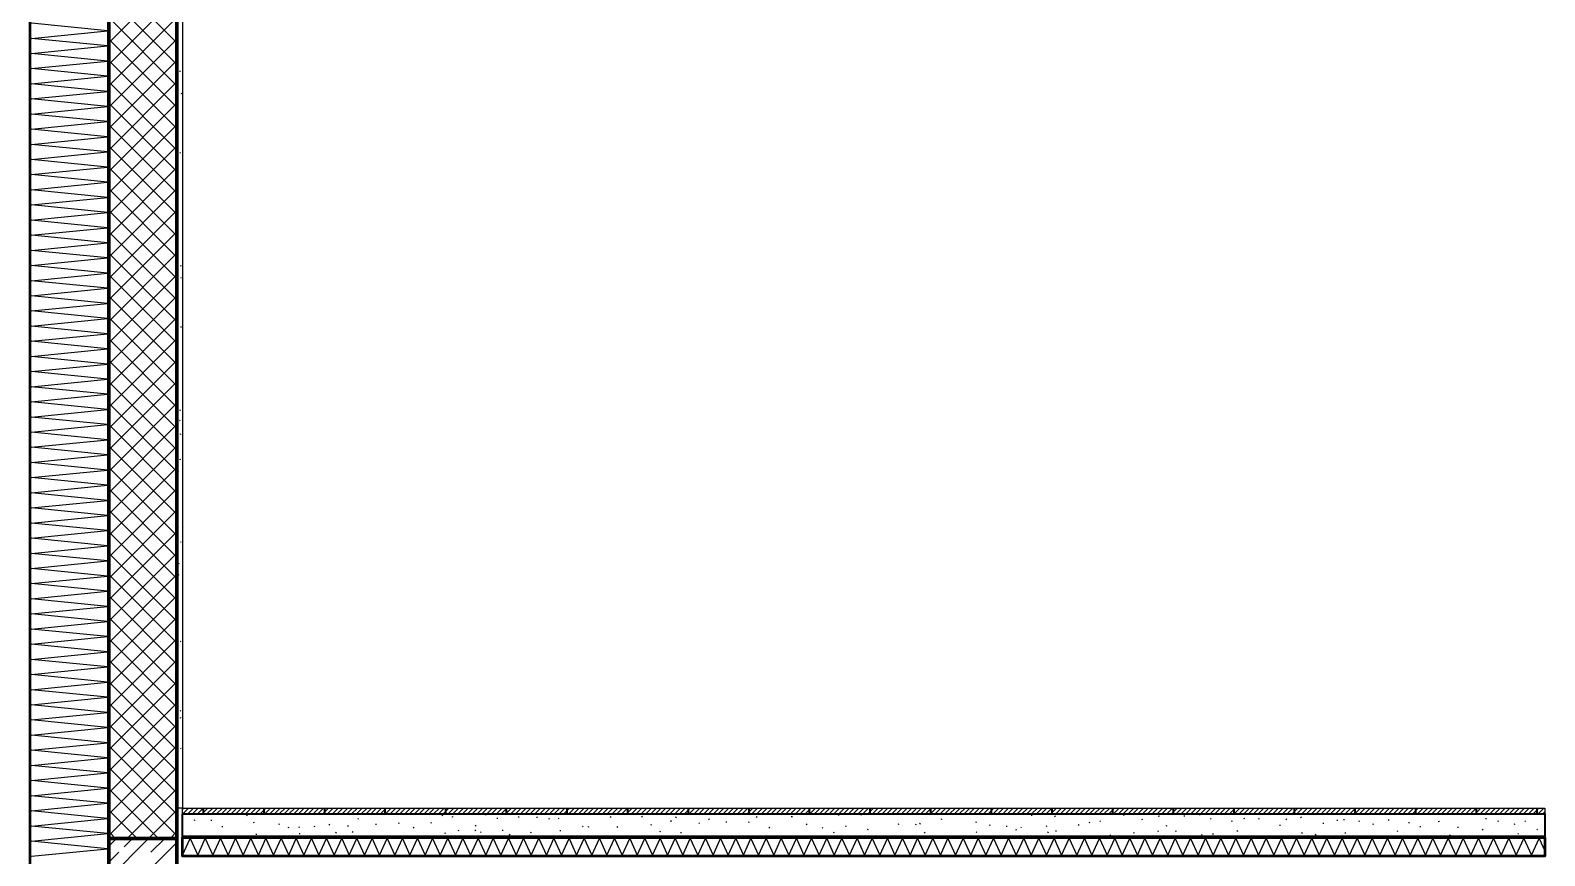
# Model space of a CAD drawing. Header units: metres. Extents: x -4 to 32.3, y -2.1 to 8.5.
# Drawn here: x 28.275 to 32.272, y 3.025 to 5.204 of the extents above; entities that cross this region are included whole.
import ezdxf

# ---------------------------------------------------------------- set-up
doc = ezdxf.new("R2010")
doc.units = ezdxf.units.M
doc.linetypes.add('KRESKOWA_3_1', pattern=[4, 3, -1])
for name, color, linetype, lineweight in [('A-IZOL-WODNA', 5, 'Continuous', 100), ('A-KRESKOWANIE', 8, 'Continuous', 18), ('A-SCIANY-IZOL', 4, 'Continuous', 35), ('A-SCIANY-KONSTR', 7, 'Continuous', 50), ('A-SCIANY-WYK', 8, 'Continuous', 18), ('A-WARSTWY', 8, 'Continuous', 25)]:
    doc.layers.add(name, color=color, linetype=linetype, lineweight=lineweight)

msp = doc.modelspace()

# ---------------------------------------------------------------- linework, layer by layer
at = {"layer": 'A-IZOL-WODNA', "linetype": 'KRESKOWA_3_1', "lineweight": 35, "ltscale": 0.02, "flags": 128}
msp.add_lwpolyline([(28.6765, 3.074), (32.2715, 3.074)], dxfattribs=at)
at = {"layer": 'A-KRESKOWANIE', "lineweight": 25, "ltscale": 0.02}
for points in [[(28.4815, 5.1709), (28.6615, 5.3509)], [(28.6615, 5.1709), (28.4815, 5.3509)], [(28.4815, 5.1143), (28.6615, 5.2943)], [(28.6615, 5.1143), (28.4815, 5.2943)], [(28.4815, 5.0577), (28.6615, 5.2377)], [(28.6615, 5.0577), (28.4815, 5.2377)], [(28.2775, 3.023), (28.4785, 3.043), (28.2775, 3.063), (28.4785, 3.083), (28.2775, 3.103), (28.4785, 3.123), (28.2775, 3.143), (28.4785, 3.163), (28.2775, 3.183), (28.4785, 3.203), (28.2775, 3.223), (28.4785, 3.243), (28.2775, 3.263), (28.4785, 3.283), (28.2775, 3.303), (28.4785, 3.323), (28.2775, 3.343), (28.4785, 3.363), (28.2775, 3.383), (28.4785, 3.403), (28.2775, 3.423), (28.4785, 3.443), (28.2775, 3.463), (28.4785, 3.483), (28.2775, 3.503), (28.4785, 3.523), (28.2775, 3.543), (28.4785, 3.563), (28.2775, 3.583), (28.4785, 3.603), (28.2775, 3.623), (28.4785, 3.643), (28.2775, 3.663), (28.4785, 3.683), (28.2775, 3.703), (28.4785, 3.723), (28.2775, 3.743), (28.4785, 3.763), (28.2775, 3.783), (28.4785, 3.803), (28.2775, 3.823), (28.4785, 3.843), (28.2775, 3.863), (28.4785, 3.883), (28.2775, 3.903), (28.4785, 3.923), (28.2775, 3.943), (28.4785, 3.963), (28.2775, 3.983), (28.4785, 4.003), (28.2775, 4.023), (28.4785, 4.043), (28.2775, 4.063), (28.4785, 4.083), (28.2775, 4.103), (28.4785, 4.123), (28.2775, 4.143), (28.4785, 4.163), (28.2775, 4.183), (28.4785, 4.203), (28.2775, 4.223), (28.4785, 4.243), (28.2775, 4.263), (28.4785, 4.283), (28.2775, 4.303), (28.4785, 4.323), (28.2775, 4.343), (28.4785, 4.363), (28.2775, 4.383), (28.4785, 4.403), (28.2775, 4.423), (28.4785, 4.443), (28.2775, 4.463), (28.4785, 4.483), (28.2775, 4.503), (28.4785, 4.523), (28.2775, 4.543), (28.4785, 4.563), (28.2775, 4.583), (28.4785, 4.603), (28.2775, 4.623), (28.4785, 4.643), (28.2775, 4.663), (28.4785, 4.683), (28.2775, 4.703), (28.4785, 4.723), (28.2775, 4.743), (28.4785, 4.763), (28.2775, 4.783), (28.4785, 4.803), (28.2775, 4.823), (28.4785, 4.843), (28.2775, 4.863), (28.4785, 4.883), (28.2775, 4.903), (28.4785, 4.923), (28.2775, 4.943), (28.4785, 4.963), (28.2775, 4.983), (28.4785, 5.003), (28.2775, 5.023), (28.4785, 5.043), (28.2775, 5.063), (28.4785, 5.083), (28.2775, 5.103), (28.4785, 5.123), (28.2775, 5.143), (28.4785, 5.163), (28.2775, 5.183), (28.4785, 5.203), (28.2775, 5.223)], [(28.4815, 5.0012), (28.6615, 5.1812)], [(28.6615, 5.0012), (28.4815, 5.1812)], [(28.4815, 4.9446), (28.6615, 5.1246)], [(28.6615, 4.9446), (28.4815, 5.1246)], [(28.6686, 5.096), (28.6709, 5.0966)], [(28.4815, 4.888), (28.6615, 5.068)], [(28.6615, 4.888), (28.4815, 5.068)], [(28.6727, 5.0371), (28.675, 5.0379)], [(28.4815, 4.8315), (28.6615, 5.0115)], [(28.6615, 4.8315), (28.4815, 5.0115)], [(28.4815, 4.7749), (28.6615, 4.9549)], [(28.6615, 4.7749), (28.4815, 4.9549)], [(28.4815, 4.7183), (28.6615, 4.8983)], [(28.6615, 4.7183), (28.4815, 4.8983)], [(28.6691, 4.8802), (28.6711, 4.8815)], [(28.4815, 4.6618), (28.6615, 4.8418)], [(28.6615, 4.6618), (28.4815, 4.8418)], [(28.4815, 4.6052), (28.6615, 4.7852)], [(28.6615, 4.6052), (28.4815, 4.7852)], [(28.4815, 4.5486), (28.6615, 4.7286)], [(28.6615, 4.5486), (28.4815, 4.7286)], [(28.4815, 4.4921), (28.6615, 4.6721)], [(28.6615, 4.4921), (28.4815, 4.6721)], [(28.4815, 4.4355), (28.6615, 4.6155)], [(28.6615, 4.4355), (28.4815, 4.6155)], [(28.4815, 4.3789), (28.6615, 4.5589)], [(28.6615, 4.3789), (28.4815, 4.5589)], [(28.6713, 4.5819), (28.6736, 4.5827)], [(28.6716, 4.5509), (28.6739, 4.5514)], [(28.4815, 4.3223), (28.6615, 4.5023)], [(28.6615, 4.3223), (28.4815, 4.5023)], [(28.4815, 4.2658), (28.6615, 4.4458)], [(28.6615, 4.2658), (28.4815, 4.4458)], [(28.6711, 4.4209), (28.6734, 4.4216)], [(28.4815, 4.2092), (28.6615, 4.3892)], [(28.6615, 4.2092), (28.4815, 4.3892)], [(28.4815, 4.1526), (28.6615, 4.3326)], [(28.6615, 4.1526), (28.4815, 4.3326)], [(28.4815, 4.0961), (28.6615, 4.2761)], [(28.6615, 4.0961), (28.4815, 4.2761)], [(28.4815, 4.0395), (28.6615, 4.2195)], [(28.6615, 4.0395), (28.4815, 4.2195)], [(28.6696, 4.2013), (28.6719, 4.2018)], [(28.4815, 3.9829), (28.6615, 4.1629)], [(28.6615, 3.9829), (28.4815, 4.1629)], [(28.6682, 4.1733), (28.67, 4.175)], [(28.6701, 4.1379), (28.6724, 4.1382)], [(28.4815, 3.9264), (28.6615, 4.1064)], [(28.6615, 3.9264), (28.4815, 4.1064)], [(28.4815, 3.8698), (28.6615, 4.0498)], [(28.6615, 3.8698), (28.4815, 4.0498)], [(28.6663, 4.0383), (28.6641, 4.0393)], [(28.6693, 4.0709), (28.6714, 4.0721)], [(28.4815, 3.8132), (28.6615, 3.9932)], [(28.6615, 3.8132), (28.4815, 3.9932)], [(28.6651, 3.9837), (28.6627, 3.9841)], [(28.4815, 3.7567), (28.6615, 3.9367)], [(28.6615, 3.7567), (28.4815, 3.9367)], [(28.4815, 3.7001), (28.6615, 3.8801)], [(28.6615, 3.7001), (28.4815, 3.8801)], [(28.6656, 3.8912), (28.6642, 3.8931)], [(28.6714, 3.8527), (28.6728, 3.8547)], [(28.4815, 3.6435), (28.6615, 3.8235)], [(28.6615, 3.6435), (28.4815, 3.8235)], [(28.4815, 3.587), (28.6615, 3.767)], [(28.6615, 3.587), (28.4815, 3.767)], [(28.665, 3.7666), (28.6673, 3.7675)], [(28.6679, 3.7956), (28.6655, 3.796)], [(28.4815, 3.5304), (28.6615, 3.7104)], [(28.6615, 3.5304), (28.4815, 3.7104)], [(28.4815, 3.4738), (28.6615, 3.6538)], [(28.6615, 3.4738), (28.4815, 3.6538)], [(28.4815, 3.4172), (28.6615, 3.5972)], [(28.6615, 3.4172), (28.4815, 3.5972)], [(28.6711, 3.5899), (28.6728, 3.5915)], [(28.4815, 3.3607), (28.6615, 3.5407)], [(28.6615, 3.3607), (28.4815, 3.5407)], [(28.4815, 3.3041), (28.6615, 3.4841)], [(28.6615, 3.3041), (28.4815, 3.4841)], [(28.4815, 3.2475), (28.6615, 3.4275)], [(28.6615, 3.2475), (28.4815, 3.4275)], [(28.6701, 3.4065), (28.6722, 3.4077)], [(28.4815, 3.191), (28.6615, 3.371)], [(28.6615, 3.191), (28.4815, 3.371)], [(28.6712, 3.3879), (28.6718, 3.3902)], [(28.4815, 3.1344), (28.6615, 3.3144)], [(28.6615, 3.1344), (28.4815, 3.3144)], [(28.6728, 3.3064), (28.6718, 3.3085)], [(28.4815, 3.0778), (28.6615, 3.2578)], [(28.6615, 3.0778), (28.4815, 3.2578)], [(28.6128, 3.07), (28.4815, 3.2013)], [(28.5302, 3.07), (28.6615, 3.2013)], [(28.5562, 3.07), (28.4815, 3.1447)], [(28.5868, 3.07), (28.6615, 3.1447)], [(28.6765, 3.147), (28.6795, 3.15)], [(28.6773, 3.135), (28.6923, 3.15)], [(28.69, 3.135), (28.705, 3.15)], [(28.7027, 3.135), (28.7177, 3.15)], [(28.7069, 3.1182), (28.7094, 3.1194)], [(28.7154, 3.135), (28.7304, 3.15)], [(28.7282, 3.135), (28.7432, 3.15)], [(28.7409, 3.135), (28.7559, 3.15)], [(28.7527, 3.1166), (28.7525, 3.1194)], [(28.7536, 3.135), (28.7686, 3.15)], [(28.7664, 3.135), (28.7814, 3.15)], [(28.7791, 3.135), (28.7941, 3.15)], [(28.7918, 3.135), (28.8068, 3.15)], [(28.8045, 3.135), (28.8195, 3.15)], [(28.8173, 3.135), (28.8323, 3.15)], [(28.83, 3.135), (28.845, 3.15)], [(28.8427, 3.135), (28.8577, 3.15)], [(28.8476, 3.13), (28.8458, 3.1322)], [(28.8555, 3.135), (28.8705, 3.15)], [(28.8682, 3.135), (28.8832, 3.15)], [(28.8809, 3.135), (28.8959, 3.15)], [(28.8936, 3.135), (28.9086, 3.15)], [(28.9064, 3.135), (28.9214, 3.15)], [(28.9191, 3.135), (28.9341, 3.15)], [(28.9318, 3.135), (28.9468, 3.15)], [(28.9445, 3.135), (28.9595, 3.15)], [(28.9573, 3.135), (28.9723, 3.15)], [(28.97, 3.135), (28.985, 3.15)], [(28.9827, 3.135), (28.9977, 3.15)], [(28.9955, 3.135), (29.0105, 3.15)], [(29.0082, 3.135), (29.0232, 3.15)], [(29.0209, 3.135), (29.0359, 3.15)], [(29.0336, 3.135), (29.0486, 3.15)], [(29.0464, 3.135), (29.0614, 3.15)], [(29.0591, 3.135), (29.0741, 3.15)], [(29.0718, 3.135), (29.0868, 3.15)], [(29.0846, 3.135), (29.0996, 3.15)], [(29.0973, 3.135), (29.1123, 3.15)], [(29.11, 3.135), (29.125, 3.15)], [(29.1227, 3.135), (29.1377, 3.15)], [(29.1355, 3.135), (29.1505, 3.15)], [(29.139, 3.1209), (29.1407, 3.1232)], [(29.1482, 3.135), (29.1632, 3.15)], [(29.1609, 3.135), (29.1759, 3.15)], [(29.1737, 3.135), (29.1887, 3.15)], [(29.1864, 3.135), (29.2014, 3.15)], [(29.1991, 3.135), (29.2141, 3.15)], [(29.2118, 3.135), (29.2268, 3.15)], [(29.2246, 3.135), (29.2396, 3.15)], [(29.2373, 3.135), (29.2523, 3.15)], [(29.25, 3.135), (29.265, 3.15)], [(29.2627, 3.135), (29.2777, 3.15)], [(29.2755, 3.135), (29.2905, 3.15)], [(29.2882, 3.135), (29.3032, 3.15)], [(29.3009, 3.135), (29.3159, 3.15)], [(29.3137, 3.135), (29.3287, 3.15)], [(29.3264, 3.135), (29.3414, 3.15)], [(29.3391, 3.135), (29.3541, 3.15)], [(29.3518, 3.135), (29.3668, 3.15)], [(29.3632, 3.13), (29.3608, 3.1315)], [(29.3646, 3.135), (29.3796, 3.15)], [(29.3773, 3.135), (29.3923, 3.15)], [(29.389, 3.1262), (29.3893, 3.129)], [(29.39, 3.135), (29.405, 3.15)], [(29.4028, 3.135), (29.4178, 3.15)], [(29.4155, 3.135), (29.4305, 3.15)], [(29.4282, 3.135), (29.4432, 3.15)], [(29.4409, 3.135), (29.4559, 3.15)], [(29.4537, 3.135), (29.4687, 3.15)], [(29.4664, 3.135), (29.4814, 3.15)], [(29.4758, 3.1314), (29.4776, 3.1336)], [(29.4791, 3.135), (29.4941, 3.15)], [(29.4918, 3.135), (29.5068, 3.15)], [(29.5046, 3.135), (29.5196, 3.15)], [(29.5076, 3.1222), (29.5079, 3.125)], [(29.5173, 3.135), (29.5323, 3.15)], [(29.53, 3.135), (29.545, 3.15)], [(29.5428, 3.135), (29.5578, 3.15)], [(29.5555, 3.135), (29.5705, 3.15)], [(29.5621, 3.1274), (29.5649, 3.1274)], [(29.5682, 3.135), (29.5832, 3.15)], [(29.5809, 3.135), (29.5959, 3.15)], [(29.5937, 3.135), (29.6087, 3.15)], [(29.6064, 3.135), (29.6214, 3.15)], [(29.6127, 3.1245), (29.6121, 3.1273)], [(29.6191, 3.135), (29.6341, 3.15)], [(29.6319, 3.135), (29.6469, 3.15)], [(29.6443, 3.1207), (29.6445, 3.1235)], [(29.6446, 3.135), (29.6596, 3.15)], [(29.6573, 3.135), (29.6723, 3.15)], [(29.6706, 3.1217), (29.6682, 3.1231)], [(29.67, 3.135), (29.685, 3.15)], [(29.6828, 3.135), (29.6978, 3.15)], [(29.6955, 3.135), (29.7105, 3.15)], [(29.7082, 3.135), (29.7232, 3.15)], [(29.721, 3.135), (29.736, 3.15)], [(29.7337, 3.135), (29.7487, 3.15)], [(29.7464, 3.135), (29.7614, 3.15)], [(29.7591, 3.135), (29.7741, 3.15)], [(29.7719, 3.135), (29.7869, 3.15)], [(29.7846, 3.135), (29.7996, 3.15)], [(29.7973, 3.135), (29.8123, 3.15)], [(29.8075, 3.1255), (29.8051, 3.127)], [(29.81, 3.135), (29.825, 3.15)], [(29.8228, 3.135), (29.8378, 3.15)], [(29.8355, 3.135), (29.8505, 3.15)], [(29.8482, 3.135), (29.8632, 3.15)], [(29.861, 3.135), (29.876, 3.15)], [(29.8737, 3.135), (29.8887, 3.15)], [(29.8864, 3.135), (29.9014, 3.15)], [(29.8904, 3.1265), (29.8886, 3.1287)], [(29.8991, 3.135), (29.9141, 3.15)], [(29.9119, 3.135), (29.9269, 3.15)], [(29.9246, 3.135), (29.9396, 3.15)], [(29.9373, 3.135), (29.9523, 3.15)], [(29.9501, 3.135), (29.9651, 3.15)], [(29.9628, 3.135), (29.9778, 3.15)], [(29.9755, 3.135), (29.9905, 3.15)], [(29.9787, 3.125), (29.9799, 3.1276)], [(29.9882, 3.135), (30.0032, 3.15)], [(30.001, 3.135), (30.016, 3.15)], [(30.0137, 3.135), (30.0287, 3.15)], [(30.0264, 3.135), (30.0414, 3.15)], [(30.0392, 3.135), (30.0542, 3.15)], [(30.0519, 3.135), (30.0669, 3.15)], [(30.0646, 3.135), (30.0796, 3.15)], [(30.0668, 3.1196), (30.0655, 3.1221)], [(30.0773, 3.135), (30.0923, 3.15)], [(30.0901, 3.135), (30.1051, 3.15)], [(30.1028, 3.135), (30.1178, 3.15)], [(30.1155, 3.135), (30.1305, 3.15)], [(30.1282, 3.135), (30.1432, 3.15)], [(30.141, 3.135), (30.156, 3.15)], [(30.1537, 3.135), (30.1687, 3.15)], [(30.1664, 3.135), (30.1814, 3.15)], [(30.1792, 3.135), (30.1942, 3.15)], [(30.1913, 3.1253), (30.1926, 3.1278)], [(30.1919, 3.135), (30.2069, 3.15)], [(30.2046, 3.135), (30.2196, 3.15)], [(30.2173, 3.135), (30.2323, 3.15)], [(30.2301, 3.135), (30.2451, 3.15)], [(30.2428, 3.135), (30.2578, 3.15)], [(30.2555, 3.135), (30.2705, 3.15)], [(30.2683, 3.135), (30.2833, 3.15)], [(30.281, 3.135), (30.296, 3.15)], [(30.283, 3.128), (30.2858, 3.1283)], [(30.2937, 3.135), (30.3087, 3.15)], [(30.3064, 3.135), (30.3214, 3.15)], [(30.3192, 3.135), (30.3342, 3.15)], [(30.3319, 3.135), (30.3469, 3.15)], [(30.3446, 3.135), (30.3596, 3.15)], [(30.3573, 3.135), (30.3723, 3.15)], [(30.3701, 3.135), (30.3851, 3.15)], [(30.3828, 3.135), (30.3978, 3.15)], [(30.3955, 3.135), (30.4105, 3.15)], [(30.409, 3.1309), (30.407, 3.1328)], [(30.4083, 3.135), (30.4233, 3.15)], [(30.421, 3.135), (30.436, 3.15)], [(30.4337, 3.135), (30.4487, 3.15)], [(30.4464, 3.135), (30.4614, 3.15)], [(30.4592, 3.135), (30.4742, 3.15)], [(30.4686, 3.1304), (30.4678, 3.1331)], [(30.4719, 3.135), (30.4869, 3.15)], [(30.4846, 3.135), (30.4996, 3.15)], [(30.4974, 3.135), (30.5124, 3.15)], [(30.5101, 3.135), (30.5251, 3.15)], [(30.5228, 3.135), (30.5378, 3.15)], [(30.5355, 3.135), (30.5505, 3.15)], [(30.5483, 3.135), (30.5633, 3.15)], [(30.561, 3.135), (30.576, 3.15)], [(30.5737, 3.135), (30.5887, 3.15)], [(30.5865, 3.135), (30.6015, 3.15)], [(30.5992, 3.135), (30.6142, 3.15)], [(30.6119, 3.135), (30.6269, 3.15)], [(30.6246, 3.135), (30.6396, 3.15)], [(30.6374, 3.135), (30.6524, 3.15)], [(30.6501, 3.135), (30.6651, 3.15)], [(30.6628, 3.135), (30.6778, 3.15)], [(30.6755, 3.135), (30.6905, 3.15)], [(30.679, 3.1213), (30.6816, 3.1222)], [(30.6883, 3.135), (30.7033, 3.15)], [(30.701, 3.135), (30.716, 3.15)], [(30.7137, 3.135), (30.7287, 3.15)], [(30.7265, 3.135), (30.7415, 3.15)], [(30.7392, 3.135), (30.7542, 3.15)], [(30.7519, 3.135), (30.7669, 3.15)], [(30.7646, 3.135), (30.7796, 3.15)], [(30.7774, 3.135), (30.7924, 3.15)], [(30.7901, 3.135), (30.8051, 3.15)], [(30.8028, 3.135), (30.8178, 3.15)], [(30.8156, 3.135), (30.8306, 3.15)], [(30.8283, 3.135), (30.8433, 3.15)], [(30.841, 3.135), (30.856, 3.15)], [(30.8537, 3.135), (30.8687, 3.15)], [(30.8665, 3.135), (30.8815, 3.15)], [(30.8792, 3.135), (30.8942, 3.15)], [(30.8919, 3.135), (30.9069, 3.15)], [(30.9046, 3.135), (30.9196, 3.15)], [(30.9185, 3.1307), (30.9157, 3.131)], [(30.9174, 3.135), (30.9324, 3.15)], [(30.9301, 3.135), (30.9451, 3.15)], [(30.9428, 3.135), (30.9578, 3.15)], [(30.9556, 3.135), (30.9706, 3.15)], [(30.9683, 3.135), (30.9833, 3.15)], [(30.98, 3.1275), (30.9785, 3.1299)], [(30.981, 3.135), (30.996, 3.15)], [(30.9937, 3.135), (31.0087, 3.15)], [(31.0065, 3.135), (31.0215, 3.15)], [(31.0192, 3.135), (31.0342, 3.15)], [(31.0319, 3.135), (31.0469, 3.15)], [(31.0447, 3.135), (31.0597, 3.15)], [(31.0574, 3.135), (31.0724, 3.15)], [(31.0701, 3.135), (31.0851, 3.15)], [(31.0828, 3.135), (31.0978, 3.15)], [(31.0956, 3.135), (31.1106, 3.15)], [(31.1083, 3.135), (31.1233, 3.15)], [(31.121, 3.135), (31.136, 3.15)], [(31.1338, 3.135), (31.1488, 3.15)], [(31.1465, 3.135), (31.1615, 3.15)], [(31.1592, 3.135), (31.1742, 3.15)], [(31.1601, 3.1306), (31.1619, 3.1327)], [(31.1719, 3.135), (31.1869, 3.15)], [(31.1847, 3.135), (31.1997, 3.15)], [(31.1974, 3.135), (31.2124, 3.15)], [(31.2079, 3.1203), (31.2105, 3.1211)], [(31.2101, 3.135), (31.2251, 3.15)], [(31.2228, 3.135), (31.2378, 3.15)], [(31.2356, 3.135), (31.2506, 3.15)], [(31.2483, 3.135), (31.2633, 3.15)], [(31.2517, 3.1294), (31.2545, 3.1298)], [(31.261, 3.135), (31.276, 3.15)], [(31.2738, 3.135), (31.2888, 3.15)], [(31.2865, 3.135), (31.3015, 3.15)], [(31.2992, 3.135), (31.3142, 3.15)], [(31.3119, 3.135), (31.3269, 3.15)], [(31.3204, 3.128), (31.3206, 3.1308)], [(31.3247, 3.135), (31.3397, 3.15)], [(31.3374, 3.135), (31.3524, 3.15)], [(31.3501, 3.135), (31.3651, 3.15)], [(31.361, 3.1318), (31.3613, 3.1345)], [(31.3629, 3.135), (31.3779, 3.15)], [(31.3756, 3.135), (31.3906, 3.15)], [(31.3883, 3.135), (31.4033, 3.15)], [(31.3895, 3.1209), (31.3914, 3.123)], [(31.401, 3.135), (31.416, 3.15)], [(31.4138, 3.135), (31.4288, 3.15)], [(31.4265, 3.135), (31.4415, 3.15)], [(31.4392, 3.135), (31.4542, 3.15)], [(31.4519, 3.135), (31.4669, 3.15)], [(31.4647, 3.135), (31.4797, 3.15)], [(31.4774, 3.135), (31.4924, 3.15)], [(31.4775, 3.1225), (31.4801, 3.1235)], [(31.4901, 3.135), (31.5051, 3.15)], [(31.5029, 3.135), (31.5179, 3.15)], [(31.5156, 3.135), (31.5306, 3.15)], [(31.5161, 3.1218), (31.5189, 3.1224)], [(31.5283, 3.135), (31.5433, 3.15)], [(31.541, 3.135), (31.556, 3.15)], [(31.5538, 3.135), (31.5688, 3.15)], [(31.5665, 3.135), (31.5815, 3.15)], [(31.5792, 3.135), (31.5942, 3.15)], [(31.5881, 3.1204), (31.5905, 3.1218)], [(31.592, 3.135), (31.607, 3.15)], [(31.6047, 3.135), (31.6197, 3.15)], [(31.6174, 3.135), (31.6324, 3.15)], [(31.6269, 3.1257), (31.6294, 3.1269)], [(31.6301, 3.135), (31.6451, 3.15)], [(31.6429, 3.135), (31.6579, 3.15)], [(31.6556, 3.135), (31.6706, 3.15)], [(31.6683, 3.135), (31.6833, 3.15)], [(31.6811, 3.135), (31.6961, 3.15)], [(31.6938, 3.135), (31.7088, 3.15)], [(31.7065, 3.135), (31.7215, 3.15)], [(31.7192, 3.135), (31.7342, 3.15)], [(31.7231, 3.1184), (31.7259, 3.1186)], [(31.732, 3.135), (31.747, 3.15)], [(31.7425, 3.1184), (31.7423, 3.1212)], [(31.7447, 3.135), (31.7597, 3.15)], [(31.7574, 3.135), (31.7724, 3.15)], [(31.7701, 3.135), (31.7851, 3.15)], [(31.7814, 3.1153), (31.7823, 3.1179)], [(31.7829, 3.135), (31.7979, 3.15)], [(31.7956, 3.135), (31.8106, 3.15)], [(31.8083, 3.135), (31.8233, 3.15)], [(31.8211, 3.135), (31.8361, 3.15)], [(31.8338, 3.135), (31.8488, 3.15)], [(31.8465, 3.135), (31.8615, 3.15)], [(31.8592, 3.135), (31.8742, 3.15)], [(31.8595, 3.1175), (31.861, 3.1199)], [(31.872, 3.135), (31.887, 3.15)], [(31.8847, 3.135), (31.8997, 3.15)], [(31.8974, 3.135), (31.9124, 3.15)], [(31.9102, 3.135), (31.9252, 3.15)], [(31.9229, 3.135), (31.9379, 3.15)], [(31.9356, 3.135), (31.9506, 3.15)], [(31.9483, 3.135), (31.9633, 3.15)], [(31.9611, 3.135), (31.9761, 3.15)], [(31.9738, 3.135), (31.9888, 3.15)], [(31.9865, 3.135), (32.0015, 3.15)], [(31.9993, 3.135), (32.0143, 3.15)], [(32.012, 3.135), (32.027, 3.15)], [(32.0247, 3.135), (32.0397, 3.15)], [(32.0374, 3.135), (32.0524, 3.15)], [(32.0502, 3.135), (32.0652, 3.15)], [(32.0629, 3.135), (32.0779, 3.15)], [(32.0756, 3.135), (32.0906, 3.15)], [(32.0883, 3.135), (32.1033, 3.15)], [(32.1011, 3.135), (32.1161, 3.15)], [(32.1138, 3.135), (32.1288, 3.15)], [(32.1155, 3.1226), (32.1183, 3.1226)], [(32.1265, 3.135), (32.1415, 3.15)], [(32.1393, 3.135), (32.1543, 3.15)], [(32.152, 3.135), (32.167, 3.15)], [(32.1647, 3.135), (32.1797, 3.15)], [(32.1774, 3.135), (32.1924, 3.15)], [(32.1902, 3.135), (32.2052, 3.15)], [(32.2029, 3.135), (32.2179, 3.15)], [(32.2156, 3.135), (32.2306, 3.15)], [(32.2284, 3.135), (32.2434, 3.15)], [(32.2411, 3.135), (32.2561, 3.15)], [(32.2538, 3.135), (32.2688, 3.15)], [(32.2665, 3.135), (32.2715, 3.14)], [(28.4996, 3.07), (28.4815, 3.0881)], [(28.6434, 3.07), (28.6615, 3.0881)], [(28.7831, 3.1009), (28.7804, 3.1012)], [(28.8634, 3.1119), (28.8661, 3.1128)], [(28.8715, 3.0799), (28.8716, 3.0827)], [(28.9305, 3.1075), (28.9332, 3.1083)], [(28.9554, 3.0989), (28.9581, 3.0995)], [(28.9859, 3.0992), (28.9831, 3.0997)], [(28.9839, 3.0829), (28.9866, 3.0834)], [(29.0258, 3.1), (29.0246, 3.1025)], [(29.0627, 3.1065), (29.0652, 3.1077)], [(29.0808, 3.0845), (29.0827, 3.0865)], [(29.1125, 3.1019), (29.1144, 3.104)], [(29.1264, 3.0861), (29.1244, 3.088)], [(29.1871, 3.106), (29.1873, 3.1088)], [(29.2468, 3.11), (29.2481, 3.1125)], [(29.2875, 3.0971), (29.2853, 3.0988)], [(29.3314, 3.1113), (29.3341, 3.1121)], [(29.3708, 3.0821), (29.3695, 3.0846)], [(29.4049, 3.0903), (29.4059, 3.0929)], [(29.4486, 3.0905), (29.4502, 3.0928)], [(29.4515, 3.1025), (29.4491, 3.104)], [(29.4646, 3.0861), (29.4624, 3.0878)], [(29.5228, 3.0911), (29.52, 3.0912)], [(29.5408, 3.0789), (29.5393, 3.0813)], [(29.5975, 3.0849), (29.5948, 3.0856)], [(29.6725, 3.0907), (29.6752, 3.0911)], [(29.7322, 3.1004), (29.7337, 3.1028)], [(29.7466, 3.1004), (29.7492, 3.1014)], [(29.8226, 3.1003), (29.8251, 3.1017)], [(29.9126, 3.1057), (29.9152, 3.1068)], [(29.9388, 3.0875), (29.9363, 3.0888)], [(29.9664, 3.1144), (29.9664, 3.1172)], [(29.9927, 3.0843), (29.9921, 3.087)], [(30.0388, 3.1093), (30.0406, 3.1115)], [(30.1124, 3.1122), (30.1122, 3.115)], [(30.1701, 3.1129), (30.1726, 3.114)], [(30.2236, 3.098), (30.226, 3.0995)], [(30.3246, 3.1065), (30.3233, 3.109)], [(30.3648, 3.0973), (30.3666, 3.0994)], [(30.3972, 3.0848), (30.3946, 3.0859)], [(30.4259, 3.1023), (30.4284, 3.1037)], [(30.4865, 3.0928), (30.4838, 3.0936)], [(30.5647, 3.1076), (30.5674, 3.1086)], [(30.6116, 3.106), (30.6127, 3.1086)], [(30.6236, 3.108), (30.6211, 3.1092)], [(30.6337, 3.0852), (30.6361, 3.0866)], [(30.7697, 3.1135), (30.7724, 3.1136)], [(30.7731, 3.0859), (30.7712, 3.088)], [(30.809, 3.1044), (30.8064, 3.1054)], [(30.8529, 3.1014), (30.8501, 3.1018)], [(30.8767, 3.0919), (30.8771, 3.0947)], [(30.8894, 3.0987), (30.8908, 3.1011)], [(30.9577, 3.1012), (30.9568, 3.1038)], [(30.9603, 3.0848), (30.9615, 3.0874)], [(30.9802, 3.0904), (30.983, 3.0906)], [(31.0411, 3.1043), (31.0426, 3.1066)], [(31.0711, 3.1103), (31.0705, 3.113)], [(31.0993, 3.1152), (31.0971, 3.1169)], [(31.1241, 3.0782), (31.1262, 3.0801)], [(31.1872, 3.0841), (31.1877, 3.0868)], [(31.2503, 3.0894), (31.253, 3.0904)], [(31.2721, 3.1031), (31.2747, 3.1042)], [(31.2996, 3.0881), (31.297, 3.089)], [(31.3659, 3.0786), (31.3675, 3.0809)], [(31.3946, 3.0814), (31.397, 3.0829)], [(31.4445, 3.1156), (31.4472, 3.1165)], [(31.4619, 3.0887), (31.46, 3.0907)], [(31.5734, 3.1036), (31.5733, 3.1064)], [(31.6308, 3.0832), (31.6321, 3.0857)], [(31.6681, 3.0791), (31.6657, 3.0805)], [(31.6876, 3.1084), (31.6881, 3.1112)], [(31.7458, 3.0834), (31.746, 3.0862)], [(31.8197, 3.1065), (31.8184, 3.109)], [(31.8837, 3.0883), (31.8818, 3.0904)], [(31.9149, 3.1117), (31.9121, 3.1117)], [(31.9439, 3.1002), (31.9437, 3.103)], [(31.9907, 3.1153), (31.9935, 3.1158)], [(32.0232, 3.0783), (32.0204, 3.0789)], [(32.0414, 3.0998), (32.0442, 3.1002)], [(32.1071, 3.0924), (32.1092, 3.0943)], [(32.1491, 3.1148), (32.1494, 3.1176)], [(32.193, 3.106), (32.192, 3.1086)], [(32.2023, 3.081), (32.201, 3.0834)], [(32.2209, 3.1148), (32.2189, 3.1167)], [(32.2527, 3.0928), (32.2505, 3.0945)], [(28.4815, 2.9647), (28.5868, 3.07)], [(28.4815, 3.0496), (28.502, 3.07)], [(28.4815, 2.8798), (28.6615, 3.0598)], [(28.522, 3.0476), (28.5444, 3.07)], [(28.5927, 3.0335), (28.6292, 3.07)], [(28.6765, 3.026), (28.6965, 3.07), (28.7165, 3.026), (28.7365, 3.07), (28.7565, 3.026), (28.7765, 3.07), (28.7965, 3.026), (28.8165, 3.07), (28.8365, 3.026), (28.8565, 3.07), (28.8765, 3.026), (28.8965, 3.07), (28.9165, 3.026), (28.9365, 3.07), (28.9565, 3.026), (28.9765, 3.07), (28.9965, 3.026), (29.0165, 3.07), (29.0365, 3.026), (29.0565, 3.07), (29.0765, 3.026), (29.0965, 3.07), (29.1165, 3.026), (29.1365, 3.07), (29.1565, 3.026), (29.1765, 3.07), (29.1965, 3.026), (29.2165, 3.07), (29.2365, 3.026), (29.2565, 3.07), (29.2765, 3.026), (29.2965, 3.07), (29.3165, 3.026), (29.3365, 3.07), (29.3565, 3.026), (29.3765, 3.07), (29.3965, 3.026), (29.4165, 3.07), (29.4365, 3.026), (29.4565, 3.07), (29.4765, 3.026), (29.4965, 3.07), (29.5165, 3.026), (29.5365, 3.07), (29.5565, 3.026), (29.5765, 3.07), (29.5965, 3.026), (29.6165, 3.07), (29.6365, 3.026), (29.6565, 3.07), (29.6765, 3.026), (29.6965, 3.07), (29.7165, 3.026), (29.7365, 3.07), (29.7565, 3.026), (29.7765, 3.07), (29.7965, 3.026), (29.8165, 3.07), (29.8365, 3.026), (29.8565, 3.07), (29.8765, 3.026), (29.8965, 3.07), (29.9165, 3.026), (29.9365, 3.07), (29.9565, 3.026), (29.9765, 3.07), (29.9965, 3.026), (30.0165, 3.07), (30.0365, 3.026), (30.0565, 3.07), (30.0765, 3.026), (30.0965, 3.07), (30.1165, 3.026), (30.1365, 3.07), (30.1565, 3.026), (30.1765, 3.07), (30.1965, 3.026), (30.2165, 3.07), (30.2365, 3.026), (30.2565, 3.07), (30.2765, 3.026), (30.2965, 3.07), (30.3165, 3.026), (30.3365, 3.07), (30.3565, 3.026), (30.3765, 3.07), (30.3965, 3.026), (30.4165, 3.07), (30.4365, 3.026), (30.4565, 3.07), (30.4765, 3.026), (30.4965, 3.07), (30.5165, 3.026), (30.5365, 3.07), (30.5565, 3.026), (30.5765, 3.07), (30.5965, 3.026), (30.6165, 3.07), (30.6365, 3.026), (30.6565, 3.07), (30.6765, 3.026), (30.6965, 3.07), (30.7165, 3.026), (30.7365, 3.07), (30.7565, 3.026), (30.7765, 3.07), (30.7965, 3.026), (30.8165, 3.07), (30.8365, 3.026), (30.8565, 3.07), (30.8765, 3.026), (30.8965, 3.07), (30.9165, 3.026), (30.9365, 3.07), (30.9565, 3.026), (30.9765, 3.07), (30.9965, 3.026), (31.0165, 3.07), (31.0365, 3.026), (31.0565, 3.07), (31.0765, 3.026), (31.0965, 3.07), (31.1165, 3.026), (31.1365, 3.07), (31.1565, 3.026), (31.1765, 3.07), (31.1965, 3.026), (31.2165, 3.07), (31.2365, 3.026), (31.2565, 3.07), (31.2765, 3.026), (31.2965, 3.07), (31.3165, 3.026), (31.3365, 3.07), (31.3565, 3.026), (31.3765, 3.07), (31.3965, 3.026), (31.4165, 3.07), (31.4365, 3.026), (31.4565, 3.07), (31.4765, 3.026), (31.4965, 3.07), (31.5165, 3.026), (31.5365, 3.07), (31.5565, 3.026), (31.5765, 3.07), (31.5965, 3.026), (31.6165, 3.07), (31.6365, 3.026), (31.6565, 3.07), (31.6765, 3.026), (31.6965, 3.07), (31.7165, 3.026), (31.7365, 3.07), (31.7565, 3.026), (31.7765, 3.07), (31.7965, 3.026), (31.8165, 3.07), (31.8365, 3.026), (31.8565, 3.07), (31.8765, 3.026), (31.8965, 3.07), (31.9165, 3.026), (31.9365, 3.07), (31.9565, 3.026), (31.9765, 3.07), (31.9965, 3.026), (32.0165, 3.07), (32.0365, 3.026), (32.0565, 3.07), (32.0765, 3.026), (32.0965, 3.07), (32.1165, 3.026), (32.1365, 3.07), (32.1565, 3.026), (32.1765, 3.07), (32.1965, 3.026), (32.2165, 3.07), (32.2365, 3.026), (32.2565, 3.07), (32.2715, 3.037)], [(28.4815, 3.0071), (28.5079, 3.0335)]]:
    msp.add_lwpolyline(points, dxfattribs=at)
at = {"layer": 'A-KRESKOWANIE', "lineweight": 35, "ltscale": 0.02}
for points in [[(28.7315, 3.135), (28.7315, 3.15)], [(28.8915, 3.135), (28.8915, 3.15)], [(29.0515, 3.135), (29.0515, 3.15)], [(29.2115, 3.135), (29.2115, 3.15)], [(29.3715, 3.135), (29.3715, 3.15)], [(29.5315, 3.135), (29.5315, 3.15)], [(29.6915, 3.135), (29.6915, 3.15)], [(29.8515, 3.135), (29.8515, 3.15)], [(30.0115, 3.135), (30.0115, 3.15)], [(30.1715, 3.135), (30.1715, 3.15)], [(30.3315, 3.135), (30.3315, 3.15)], [(30.4915, 3.135), (30.4915, 3.15)], [(30.6515, 3.135), (30.6515, 3.15)], [(30.8115, 3.135), (30.8115, 3.15)], [(30.9715, 3.135), (30.9715, 3.15)], [(31.1315, 3.135), (31.1315, 3.15)], [(31.2915, 3.135), (31.2915, 3.15)], [(31.4515, 3.135), (31.4515, 3.15)], [(31.6115, 3.135), (31.6115, 3.15)], [(31.7715, 3.135), (31.7715, 3.15)], [(31.9315, 3.135), (31.9315, 3.15)], [(32.0915, 3.135), (32.0915, 3.15)], [(32.2515, 3.135), (32.2515, 3.15)]]:
    msp.add_lwpolyline(points, dxfattribs=at)
at = {"layer": 'A-SCIANY-IZOL', "lineweight": 50, "ltscale": 0.02}
for points in [[(28.2745, -0.237), (28.2745, 6.878)], [(28.4815, 6.878), (28.4815, 0.063)]]:
    msp.add_lwpolyline(points, dxfattribs=at)
msp.add_lwpolyline([(28.6765, 3.073), (28.6765, 3.073), (28.6765, 3.073), (32.2715, 3.073), (32.2715, 3.073), (32.2715, 3.073), (32.2715, 3.023), (32.2715, 3.023), (32.2715, 3.023), (28.6765, 3.023), (28.6765, 3.023), (28.6765, 3.023)], close=True, dxfattribs=at)
at = {"layer": 'A-SCIANY-KONSTR', "lineweight": 70, "ltscale": 0.02}
for points in [[(28.4815, 3.07), (28.4815, 3.07), (28.4815, 6.1), (28.4815, 6.1), (28.4815, 6.1), (28.6615, 6.1), (28.6615, 6.1), (28.6615, 6.1), (28.6615, 3.07), (28.6615, 3.07), (28.6615, 3.07), (28.4815, 3.07)], [(28.4815, 2.87), (28.4815, 2.87), (28.4815, 3.07), (28.4815, 3.07), (28.4815, 3.07), (28.6615, 3.07), (28.6615, 3.07), (28.6615, 3.07), (28.6615, 2.87), (28.6615, 2.87), (28.6615, 2.87), (28.4815, 2.87)]]:
    msp.add_lwpolyline(points, close=True, dxfattribs=at)
at = {"layer": 'A-SCIANY-WYK', "lineweight": 25, "ltscale": 0.02}
msp.add_lwpolyline([(28.6765, 6.085), (28.6765, 3.15), (28.6765, 3.15), (28.6765, 3.15), (28.6615, 3.15), (28.6615, 3.15), (28.6615, 3.15), (28.6615, 6.085)], dxfattribs=at)
msp.add_lwpolyline([(28.6765, 3.135), (28.6765, 3.135), (28.6765, 3.15), (28.6765, 3.15), (28.6765, 3.15), (32.2715, 3.15), (32.2715, 3.15), (32.2715, 3.15), (32.2715, 3.135), (32.2715, 3.135), (32.2715, 3.135), (28.6765, 3.135)], close=True, dxfattribs=at)
at = {"layer": 'A-WARSTWY', "lineweight": 35, "ltscale": 0.02}
msp.add_lwpolyline([(28.6765, 3.075), (28.6765, 3.075), (28.6765, 3.135), (28.6765, 3.135), (28.6765, 3.135), (32.2715, 3.135), (32.2715, 3.135), (32.2715, 3.135), (32.2715, 3.075), (32.2715, 3.075), (32.2715, 3.075), (28.6765, 3.075)], close=True, dxfattribs=at)

doc.saveas('drawing.dxf')
